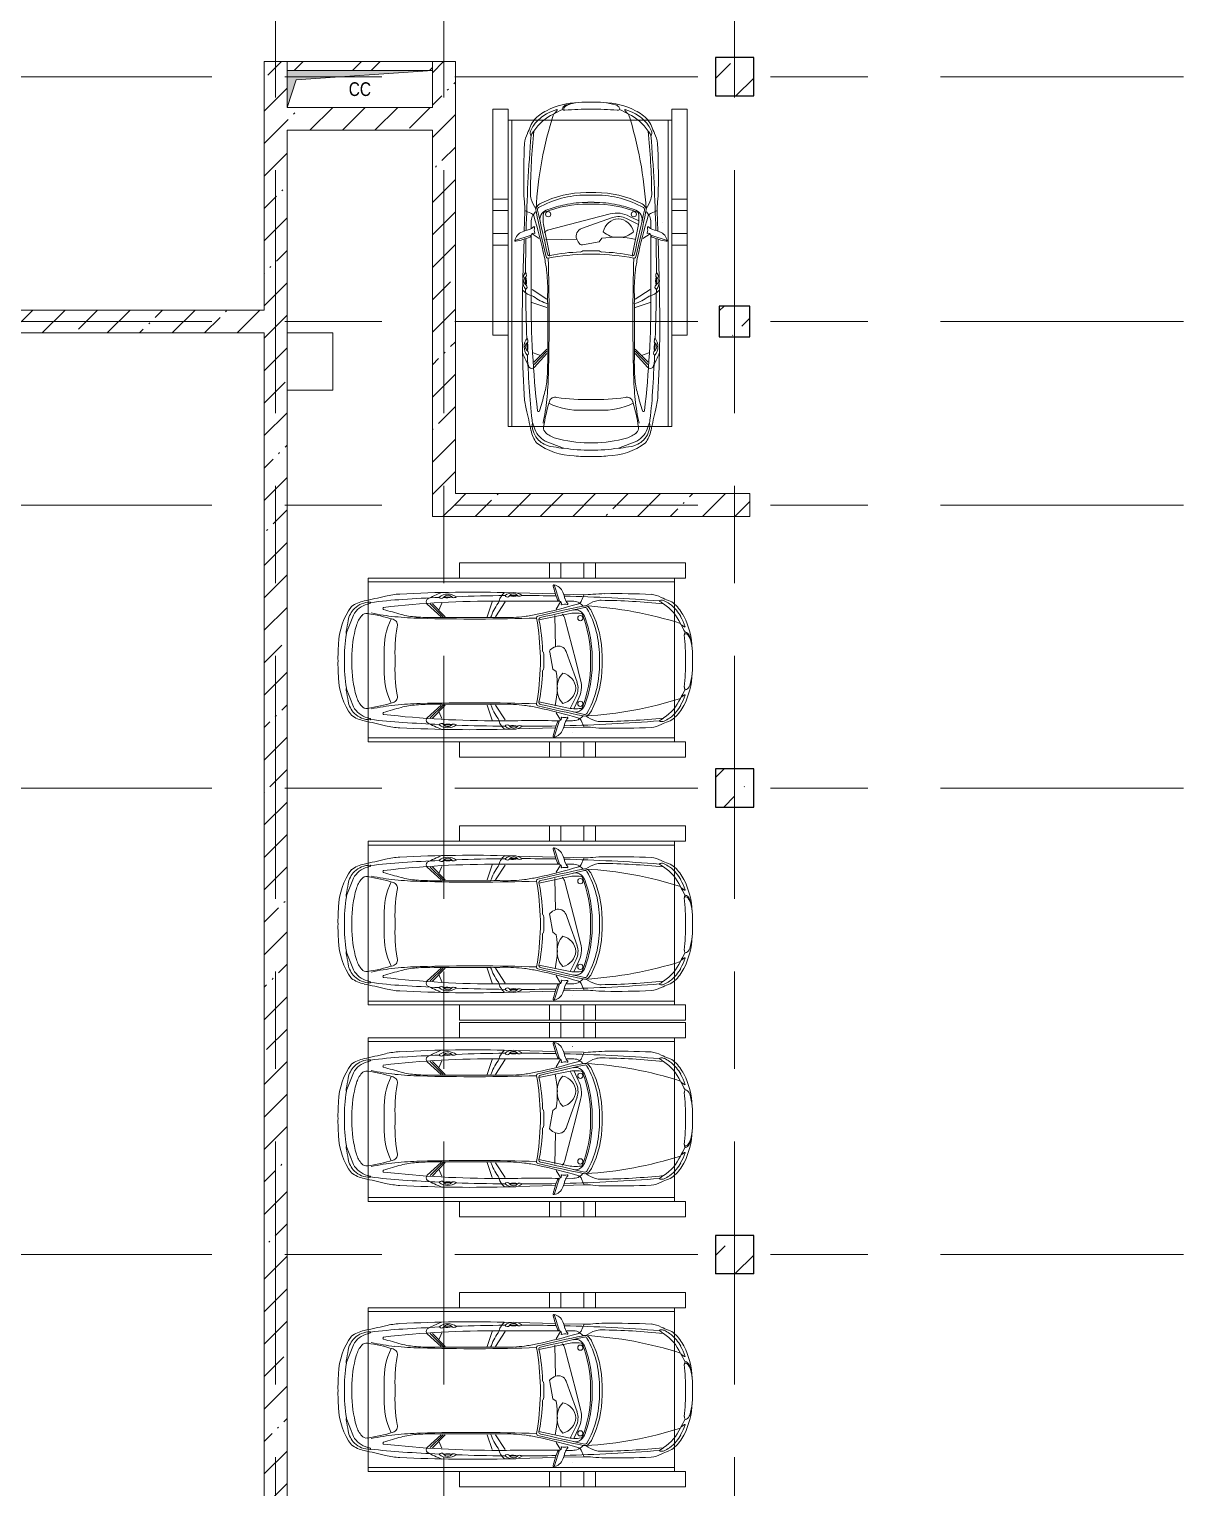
# Model space of a CAD drawing. Header units: millimetres. Extents: x 48966 to 155647, y -43515 to 30475.
# Drawn here: x 101110 to 116335, y -6733 to 12339 of the extents above; entities that cross this region are included whole.
import ezdxf

# ---------------------------------------------------------------- set-up
doc = ezdxf.new("R2010")
doc.units = ezdxf.units.MM
doc.linetypes.add('Осевые', pattern=[6350, 1270, -952.5, 3175, -952.5])
for name, color, linetype, lineweight in [('Колонны', 7, 'Continuous', 9), ('Колонны-1', 7, 'Continuous', 25), ('Обобщенные модели', 7, 'Continuous', 9), ('Общие ребра', 7, 'Continuous', 9), ('Оси-2', 7, 'Осевые', 9), ('Парковка', 7, 'Continuous', 9), ('Перекрытия', 7, 'Continuous', 9), ('Стены-1', 7, 'Continuous', 18), ('Типовые аннотации', 7, 'Continuous', 9), ('Штриховка разреза', 7, 'Continuous', 9), ('Элементы узлов', 7, 'Continuous', 9), ('Элементы узлов-1', 7, 'Continuous', 5)]:
    doc.layers.add(name, color=color, linetype=linetype, lineweight=lineweight)
doc.styles.add('Arial', font='arial.ttf', dxfattribs={"width": 0.8, "height": 180})
pattern_1 = [(45, (0, 0), (-424.264, 424.264), [600, -100, 20, -100]), (45, (0, 424), (-424.264, 424.264), [])]

# ---------------------------------------------------------------- blocks, each defined once
blk = doc.blocks.new('Колона монолитная135 - Колона монолитная-664895-План -1-го этажа на отм_ -10_350')
at = {"layer": 'Колонны'}
h = blk.add_hatch(dxfattribs=at)
h.set_pattern_fill('FP_44', color=256, style=0, pattern_type=2)
h.set_pattern_definition([(45, (1423.9, -7148.6), (-493.914, 493.914), []), (45, (1917.8, -7148.6), (-493.914, 493.914), [873.125, -174.625, 6.706, -167.919])])
h.paths.add_polyline_path([(111505, -11081), (112005, -11081), (112005, -10581), (111505, -10581), (111505, -10885)], flags=0)
at = {"layer": 'Колонны-1'}
for p, q in [((112005, -10581), (111505, -10581)), ((111505, -10581), (111505, -11081)), ((112005, -11081), (112005, -10581)), ((111505, -11081), (112005, -11081))]:
    blk.add_line(p, q, dxfattribs=at)
blk = doc.blocks.new('Колона монолитная136 - Колона монолитная-664907-План -1-го этажа на отм_ -10_350')
at = {"layer": 'Колонны'}
h = blk.add_hatch(dxfattribs=at)
h.set_pattern_fill('FP_45', color=256, style=0, pattern_type=2)
h.set_pattern_definition([(45, (1423.9, -13248.6), (-493.914, 493.914), []), (45, (1917.8, -13248.6), (-493.914, 493.914), [873.125, -174.625, 6.706, -167.919])])
h.paths.add_polyline_path([(111505, -11081), (112005, -11081), (112005, -10581), (111505, -10581)], flags=0)
at = {"layer": 'Колонны-1'}
for p, q in [((112005, -10581), (111505, -10581)), ((111505, -10581), (111505, -11081)), ((112005, -11081), (112005, -10581)), ((111505, -11081), (112005, -11081))]:
    blk.add_line(p, q, dxfattribs=at)
blk = doc.blocks.new('Колона монолитная143 - Колона монолитная-665040-План -1-го этажа на отм_ -10_350')
at = {"layer": 'Колонны'}
h = blk.add_hatch(dxfattribs=at)
h.set_pattern_fill('FP_51', color=256, style=0, pattern_type=2)
h.set_pattern_definition([(45, (25200, -15400), (-493.914, 493.914), []), (45, (25693.9, -15400), (-493.914, 493.914), [873.125, -174.625, 6.706, -167.919])])
h.paths.add_polyline_path([(135282, -3933), (135782, -3933), (135782, -3433), (135282, -3433)], flags=0)
at = {"layer": 'Колонны-1'}
for p, q in [((135782, -3433), (135282, -3433)), ((135282, -3433), (135282, -3933)), ((135782, -3933), (135782, -3433)), ((135282, -3933), (135782, -3933))]:
    blk.add_line(p, q, dxfattribs=at)
blk = doc.blocks.new('Колона монолитная144 - Колона монолитная-665052-План -1-го этажа на отм_ -10_350')
at = {"layer": 'Колонны'}
h = blk.add_hatch(dxfattribs=at)
h.set_pattern_fill('FP_52', color=256, style=0, pattern_type=2)
h.set_pattern_definition([(45, (-27498.9, -32169.1), (-493.914, 493.914), []), (45, (-27005, -32169.1), (-493.914, 493.914), [873.125, -174.625, 6.706, -167.919])])
h.paths.add_polyline_path([(83033, -23852), (83033, -23452), (82633, -23452), (82633, -23852)], flags=0)
at = {"layer": 'Колонны-1'}
for p, q in [((83033, -23452), (82633, -23452)), ((82633, -23452), (82633, -23852)), ((83033, -23852), (83033, -23452)), ((82633, -23852), (83033, -23852))]:
    blk.add_line(p, q, dxfattribs=at)
blk = doc.blocks.new('170_ОтверстиеПрямоугольноеВертикальное - 170_ОтверстиеПрямоугольноеВертикальное-5689246-План -1-го этажа на отм_ -10_350')
at = {"layer": 'Обобщенные модели'}
for p, q in [((-950, -240), (-950, 240)), ((-950, 240), (950, 240)), ((950, 240), (950, -240)), ((950, -240), (-950, -240))]:
    blk.add_line(p, q, dxfattribs=at)
blk = doc.blocks.new('Прк_Свб_Механизированная парковка_Параллельная - Прк_Свб_Механизированная парковка_Параллельная-8455325-План -1-го этажа на отм_ -10_350')
at = {"layer": 'Парковка'}
for p, q in [((60, 300), (60, 1478)), ((260, 1478), (60, 1478)), ((260, 1478), (260, 300)), ((2400, 300), (2400, 1478)), ((2600, 1478), (2400, 1478)), ((2600, 1478), (2600, 300)), ((260, 1334), (310, 1334)), ((260, 1334), (260, -2672)), ((310, 1334), (2350, 1334)), ((310, -2672), (310, 1334)), ((310, -2672), (310, 1334)), ((2350, 1334), (2400, 1334)), ((2350, 1334), (2350, -2672)), ((2350, -2672), (2350, 1334)), ((2400, 1334), (2400, -2672)), ((60, 150), (60, 300)), ((60, 300), (260, 300)), ((260, 300), (260, 150)), ((2400, 150), (2400, 300)), ((2400, 300), (2600, 300)), ((2600, 300), (2600, 150)), ((60, -150), (60, 150)), ((60, 150), (260, 150)), ((60, 150), (260, 150)), ((260, 150), (260, -150)), ((2283, 0), (2284, 0)), ((2400, -150), (2400, 150)), ((2400, 150), (2600, 150)), ((2400, 150), (2600, 150)), ((2600, 150), (2600, -150)), ((60, -300), (60, -150)), ((260, -150), (60, -150)), ((60, -150), (260, -150)), ((260, -150), (260, -300)), ((2400, -300), (2400, -150)), ((2600, -150), (2400, -150)), ((2400, -150), (2600, -150)), ((2600, -150), (2600, -300)), ((60, -1478), (60, -300)), ((60, -300), (260, -300)), ((260, -300), (260, -1478)), ((2400, -1478), (2400, -300)), ((2400, -300), (2600, -300)), ((2600, -300), (2600, -1478)), ((60, -1478), (260, -1478)), ((2400, -1478), (2600, -1478)), ((310, -2672), (260, -2672)), ((2350, -2672), (310, -2672)), ((2400, -2672), (2350, -2672))]:
    blk.add_line(p, q, dxfattribs=at)
at = {"layer": 'Элементы узлов'}
for p, q in [((874, 1430), (899, 1465)), ((1812, 1430), (1787, 1465)), ((1281, 387), (1343, 387)), ((1343, 387), (1405, 387)), ((1277, 353), (1343, 353)), ((1303, 259), (1343, 259)), ((1311, 235), (1343, 235)), ((1343, 353), (1409, 353)), ((1343, 259), (1383, 259)), ((1343, 235), (1375, 235)), ((477, 144), (470, -117)), ((793, -99), (1343, 43)), ((1343, 43), (1593, 107)), ((1343, -40), (1622, 60)), ((1808, 48), (1964, -29)), ((1847, 74), (1961, 22)), ((2210, 144), (2216, -117)), ((562, -171), (349, -239)), ((562, -86), (561, -1)), ((572, -154), (666, -213)), ((807, -439), (727, -53)), ((1219, -84), (1343, -40)), ((1880, -439), (1960, -53)), ((2115, -154), (2021, -213)), ((2124, -171), (2337, -239)), ((2125, -86), (2125, -1)), ((468, -223), (454, -729)), ((1157, -222), (749, -232)), ((1230, -297), (1450, -256)), ((1343, -375), (1254, -375)), ((1433, -375), (1343, -375)), ((1450, -256), (1483, -211)), ((2219, -223), (2232, -729)), ((488, -716), (488, -820)), ((2199, -716), (2198, -820)), ((452, -798), (452, -800)), ((766, -1006), (572, -881)), ((1920, -1006), (2115, -881)), ((2234, -798), (2235, -800)), ((767, -1115), (571, -1050)), ((777, -1069), (777, -1807)), ((1910, -1069), (1910, -1807)), ((1920, -1115), (2116, -1050)), ((505, -1578), (509, -1682)), ((681, -1746), (589, -1709)), ((767, -1662), (596, -1831)), ((767, -1689), (598, -1860)), ((767, -1716), (601, -1899)), ((1920, -1662), (2090, -1831)), ((1920, -1689), (2088, -1860)), ((1920, -1716), (2086, -1899)), ((2005, -1746), (2097, -1709)), ((2181, -1578), (2177, -1682)), ((1343, -2460), (1236, -2460)), ((1451, -2460), (1343, -2460)), ((985, -2956), (744, -2863)), ((1310, -2884), (1343, -2884)), ((1343, -2884), (1376, -2884)), ((1701, -2956), (1942, -2863))]:
    blk.add_line(p, q, dxfattribs=at)
for centre in [(783, 103), (1903, 103)]:
    blk.add_circle(centre, 34.2, dxfattribs=at)
for centre, radius, start, end in [((1202, 600), 964, 91.2402, 117.2914), ((1053, 1443), 96.7, 108.6959, 149.8962), ((1128, 1359), 195, 117.4167, 132.0371), ((1295, 496), 1074, 87.4146, 104.7009), ((1144, 1316), 240, 96.7104, 116.1446), ((1392, 496), 1074, 75.2991, 92.5854), ((1484, 600), 964, 62.7086, 88.7598), ((1633, 1443), 96.7, 30.1038, 71.3041), ((770, 1180), 230, 137.3051, 160.9873), ((945, 1025), 426, 128.3102, 144.9889), ((1110, 855), 613, 114.7526, 146.8046), ((1024, 946), 575, 117.2914, 137.3051), ((5601, -107), 4985, 162.2564, 176.7534), ((1097, 833), 671, 119.8737, 128.3102), ((1101, 825), 680, 107.5677, 119.8737), ((1753, -184), 1832, 115.3586, 119.4251), ((831, 1460), 53.4, 294.7526, 324.8172), ((894, 1468), 5.72, 325.2849, 73.3972), ((986, 1481), 19.7, 146.9876, 207.5002), ((997, 1512), 49.5, 234.4352, 275.8743), ((1017, 1481), 30.2, 132.0371, 217.866), ((1286, -1291), 2768, 88.8115, 95.8743), ((1401, -1291), 2768, 84.1257, 91.1885), ((1689, 1512), 49.5, 264.1257, 305.5648), ((1700, 1481), 19.7, 332.4998, 33.0124), ((933, -184), 1832, 60.5749, 64.6414), ((1792, 1468), 5.72, 106.6028, 214.7151), ((1585, 825), 680, 60.1263, 72.4323), ((1856, 1460), 53.4, 215.1828, 245.2474), ((1576, 855), 613, 33.1954, 65.2474), ((-2914, -107), 4985, 3.2466, 17.7436), ((1590, 833), 671, 51.6898, 60.1263), ((1662, 946), 575, 42.6949, 62.7086), ((1742, 1025), 426, 35.0111, 51.6898), ((1916, 1180), 230, 19.0127, 42.6949), ((870, 978), 401, 152.9186, 172.6336), ((-135, 1492), 727, 332.9186, 340.9873), ((626, 1167), 77.3, 156.0683, 189.0846), ((9268, 286), 8718, 174.043, 179.4042), ((626, 1167), 77.3, 189.0846, 200.0447), ((945, 1025), 426, 144.9889, 156.0683), ((902, 958), 384, 142.6477, 151.6138), ((1742, 1025), 426, 23.9317, 35.0111), ((1785, 958), 384, 28.3862, 37.3523), ((-6581, 286), 8718, 0.5958, 5.957), ((2060, 1167), 77.3, 350.9154, 23.9317), ((2821, 1492), 727, 199.0127, 207.0814), ((2060, 1167), 77.3, 339.9553, 350.9154), ((1816, 978), 401, 7.3664, 27.0814), ((11720, 555), 11257, 177.5866, 180.6626), ((23730, -682), 23242, 175.5136, 178.5877), ((559, 1142), 5.64, 200.0447, 339.9553), ((2127, 1142), 5.64, 200.0447, 339.9553), ((-21044, -682), 23242, 1.4123, 4.4864), ((-9033, 555), 11257, 359.3374, 2.4134), ((2276, 446), 1813, 180.6626, 185.6835), ((1281, -931), 1318, 90, 116.5895), ((1405, -931), 1318, 63.4105, 90), ((410, 446), 1813, 354.3165, 359.3374), ((-532, 167), 1009, 358.725, 5.6835), ((797, 374), 247, 179.4042, 197.2913), ((977, 430), 436, 197.2913, 215.8402), ((689, 163), 66.6, 141.7511, 196.5561), ((762, 105), 159, 116.5895, 141.7511), ((1277, -906), 1259, 90, 119.5106), ((1283, -1223), 1458, 88.8885, 112.382), ((1327, -1352), 1613, 101.667, 109.8195), ((1303, -1238), 1496, 90, 101.667), ((1403, -1223), 1458, 67.618, 91.1115), ((1383, -1238), 1496, 78.333, 90), ((1409, -906), 1259, 60.4894, 90), ((1360, -1352), 1613, 70.1805, 78.333), ((1924, 105), 159, 38.2489, 63.4105), ((1997, 163), 66.6, 343.4439, 38.2489), ((1709, 430), 436, 324.1598, 342.7087), ((1890, 374), 247, 342.7087, 0.5958), ((3218, 167), 1009, 174.3165, 181.275), ((718, 594), 503, 241.3338, 251.0146), ((532, 52), 69.7, 28.1772, 71.0146), ((782, 0), 221, 160.1434, 180.3434), ((591, 69), 17.7, 100.6077, 160.1434), ((589, 80), 6.67, 16.4743, 100.6077), ((665, 75), 74.1, 120.9469, 169.9746), ((-6476, -2009), 7374, 12.1276, 16.4743), ((16870, 3417), 16571, 191.3946, 193.5088), ((671, 164), 28.7, 119.5106, 193.1999), ((-47059, -11031), 48997, 12.5088, 13.1999), ((781, 41), 107, 137.2732, 196.0324), ((846, -19), 197, 109.8195, 137.2732), ((1183, 41), 466, 168.202, 191.677), ((1716, -174), 219, 93.9894, 167.3312), ((1679, -231), 349, 61.2722, 104.2875), ((1701, -161), 234, 62.8298, 109.675), ((1685, -174), 219, 12.6688, 86.0106), ((1840, -19), 197, 42.7268, 70.1805), ((49746, -11031), 48997, 166.8001, 167.4912), ((-14183, 3417), 16571, 346.4912, 348.6054), ((9162, -2009), 7374, 163.5257, 167.8724), ((1503, 41), 466, 348.323, 11.798), ((1905, 41), 107, 343.9676, 42.7268), ((2015, 164), 28.7, 346.8001, 60.4894), ((2022, 75), 74.1, 10.0254, 59.0531), ((2098, 80), 6.67, 79.3923, 163.5257), ((2155, 52), 69.7, 108.9854, 151.8228), ((2095, 69), 17.7, 19.8566, 79.3923), ((1904, 0), 221, 359.6566, 19.8566), ((1968, 594), 503, 288.9854, 298.6662), ((483, -261), 136, 139.2443, 170.6977), ((508, -283), 169, 111.4202, 139.2443), ((741, -878), 808, 104.9413, 111.4202), ((500, 25), 126, 284.9413, 317.0937), ((531, -167), 31.5, 291.7816, 351.9015), ((-79448, -481), 80010, 359.6566, 0.22174), ((593, -176), 31.8, 61.7253, 171.9015), ((599, -67), 7.62, 357.6518, 137.0937), ((743, -101), 141, 165.9661, 197.4794), ((602, -146), 6.72, 342.5206, 17.4794), ((824, -220), 125, 104.4274, 137.5688), ((1254, -183), 105, 109.7876, 201.4014), ((1682, 59), 257, 225.9128, 274.2557), ((1720, 59), 257, 265.7443, 314.0872), ((1943, -101), 141, 342.5206, 14.0339), ((2084, -146), 6.72, 162.5206, 197.4794), ((2093, -176), 31.8, 8.0985, 118.2747), ((2088, -67), 7.62, 42.9063, 182.3482), ((2186, 25), 126, 222.9063, 255.0587), ((2156, -167), 31.5, 188.0985, 248.2184), ((82134, -481), 80010, 179.77826, 180.3434), ((1945, -878), 808, 68.5798, 75.0587), ((2179, -283), 169, 40.7557, 68.5798), ((2204, -261), 136, 9.3023, 40.7557), ((358, -241), 9.6, 170.6977, 281.5266), ((148, 791), 1063, 281.5266, 291.7816), ((23730, -682), 23242, 178.8486, 179.9404), ((1369, -139), 228, 201.4014, 221.9514), ((1218, -274), 25.4, 221.9514, 297.3135), ((1257, -431), 57, 93.2769, 125.3172), ((1430, -431), 57, 54.6828, 86.7231), ((1667, -1444), 1246, 77.8859, 98.5188), ((2539, 791), 1063, 248.2184, 258.4734), ((-21044, -682), 23242, 0.0596, 1.1514), ((2328, -241), 9.6, 258.4734, 9.3023), ((-1224, -881), 2002, 7.2662, 12.1276), ((778, -449), 21.1, 193.5088, 285.1413), ((801, -413), 26.5, 192.5088, 282.2672), ((-23670, -1290), 24466, 358.3574, 1.9216), ((1373, -3824), 3406, 91.3291, 99.9611), ((1252, -2489), 2099, 91.287, 102.2672), ((1205, -358), 33.6, 271.287, 305.3172), ((1349, -2786), 2368, 90.1333, 91.3291), ((1338, -2786), 2368, 88.6709, 89.8667), ((1314, -3824), 3406, 80.0389, 88.6709), ((1482, -358), 33.6, 234.6828, 268.713), ((1434, -2489), 2099, 77.7328, 88.713), ((1885, -413), 26.5, 257.7328, 347.4912), ((26356, -1290), 24466, 178.0784, 181.6426), ((1908, -449), 21.1, 254.8587, 346.4912), ((3910, -881), 2002, 167.8724, 172.7338), ((632, -769), 182, 142.2625, 218.1707), ((535, -768), 69.8, 123.665, 233.8526), ((417, -696), 80.9, 350.0056, 28.3928), ((251, -774), 248, 348.2149, 14.0507), ((-1159, -872), 1936, 358.8576, 7.2662), ((3845, -872), 1936, 172.7338, 181.1424), ((2436, -774), 248, 165.9493, 191.7851), ((2270, -696), 80.9, 151.6072, 189.9944), ((2152, -768), 69.8, 306.1474, 56.335), ((2055, -769), 182, 321.8293, 37.7375), ((17986, -1329), 17542, 178.2721, 183.0273), ((652, -703), 275, 222.4312, 239.644), ((474, -851), 33.5, 295.8089, 53.8526), ((23730, -682), 23242, 180.4928, 182.074), ((620, -759), 210, 239.644, 256.9513), ((5170, -998), 4394, 178.8576, 180.9215), ((-2484, -998), 4394, 359.0785, 1.1424), ((2067, -759), 210, 283.0487, 300.356), ((2034, -703), 275, 300.356, 317.5688), ((2212, -851), 33.5, 126.1474, 244.1911), ((-21044, -682), 23242, 357.926, 359.5072), ((-15300, -1329), 17542, 356.9727, 1.7279), ((13091, -1035), 12530, 179.6566, 186.5671), ((562, -1008), 45.5, 52.3631, 76.9513), ((995, -423), 682, 233.5561, 251.3631), ((1692, -423), 682, 288.6369, 306.4439), ((-10405, -1035), 12530, 353.4329, 0.3434), ((2125, -1008), 45.5, 103.0487, 127.6369), ((651, -1629), 182, 142.2625, 218.1707), ((436, -1556), 80.9, 350.0056, 28.3928), ((2251, -1556), 80.9, 151.6072, 189.9944), ((2036, -1629), 182, 321.8293, 37.7375), ((1914, -1148), 1569, 200.8627, 208.6042), ((554, -1628), 69.8, 123.665, 233.8526), ((493, -1711), 33.5, 295.8089, 53.8526), ((270, -1634), 248, 348.2149, 14.0507), ((772, -1148), 1569, 331.3958, 339.1373), ((2193, -1711), 33.5, 126.1474, 244.1911), ((2417, -1634), 248, 165.9493, 191.7851), ((2132, -1628), 69.8, 306.1474, 56.335), ((23730, -682), 23242, 182.6082, 183.7849), ((569, -1870), 43.2, 222.166, 317.834), ((-2620, -1807), 3397, 356.0399, 0), ((5306, -1807), 3397, 180, 183.9601), ((2118, -1870), 43.2, 222.166, 317.834), ((-21044, -682), 23242, 356.2151, 357.3918), ((-261, -1970), 1032, 344.8422, 356.0399), ((-3795, -1860), 4583, 354.2326, 358.3574), ((6481, -1860), 4583, 181.6426, 185.7674), ((2947, -1970), 1032, 183.9601, 195.1578), ((1495, -2201), 1028, 183.0273, 193.6405), ((7632, -1747), 7109, 183.7849, 187.2223), ((-8360, 224), 9423, 343.3963, 344.8422), ((874, -2367), 78.4, 72.8485, 162.8788), ((1812, -2367), 78.4, 17.1212, 107.1515), ((11046, 224), 9423, 195.1578, 196.6037), ((-4945, -1747), 7109, 352.7777, 356.2151), ((1192, -2201), 1028, 346.3595, 356.9727), ((-7093, -4285), 7809, 11.5276, 13.6405), ((657, -2464), 14.2, 196.6037, 343.3963), ((-1923, -2049), 2702, 347.5938, 354.2326), ((2939, -3003), 2239, 162.8788, 171.6988), ((1191, -1553), 908, 243.8994, 272.7948), ((1246, -120), 2200, 260.8743, 272.5193), ((1440, -120), 2200, 267.4807, 279.1257), ((1495, -1553), 908, 267.2052, 296.1006), ((-252, -3003), 2239, 8.3012, 17.1212), ((4610, -2049), 2702, 185.7674, 192.4062), ((2030, -2464), 14.2, 196.6037, 343.3963), ((9779, -4285), 7809, 166.3595, 168.4724), ((582, -2647), 7.47, 22.0252, 157.9748), ((861, -2649), 286, 179.1903, 224.6415), ((292, -2764), 320, 15.1386, 22.0252), ((1826, -2649), 286, 315.3585, 0.8097), ((2394, -2764), 320, 157.9748, 164.8614), ((2105, -2647), 7.47, 22.0252, 157.9748), ((954, -2644), 403, 191.5276, 217.1149), ((887, -2603), 297, 195.1386, 241.109), ((864, -2645), 291, 224.6415, 260.5937), ((806, -2692), 83, 171.6988, 228.881), ((971, -2503), 334, 228.881, 253.9511), ((1310, -1323), 1562, 253.9511, 270), ((1376, -1323), 1562, 270, 286.0489), ((1716, -2503), 334, 286.0489, 311.119), ((1822, -2645), 291, 279.4063, 315.3585), ((1881, -2692), 83, 311.119, 8.3012), ((1799, -2603), 297, 298.891, 344.8614), ((1732, -2644), 403, 322.8851, 348.4724), ((1142, -2203), 854, 233.327, 268.6899), ((109, -7204), 4330, 78.733, 80.5937), ((968, -2892), 66.2, 258.733, 285.3031), ((1344, -535), 2447, 261.5838, 269.991), ((1343, -535), 2447, 270.009, 278.4162), ((1544, -2203), 854, 271.3101, 306.673), ((1718, -2892), 66.2, 254.6969, 281.267), ((2577, -7204), 4330, 99.4063, 101.267), ((1299, -1297), 1768, 264.2809, 271.4401), ((1388, -1297), 1768, 268.5599, 275.7191)]:
    blk.add_arc(centre, radius, start, end, dxfattribs=at)
blk = doc.blocks.new('Прк_Свб_Механизированная парковка_Параллельная - Прк_Свб_Механизированная парковка_Параллельная-8473315-План -1-го этажа на отм_ -10_350')
at = {"layer": 'Парковка'}
for p, q in [((260, 2672), (310, 2672)), ((260, 2672), (260, -1334)), ((310, 2672), (2350, 2672)), ((310, -1334), (310, 2672)), ((310, -1334), (310, 2672)), ((2350, 2672), (2400, 2672)), ((2350, 2672), (2350, -1334)), ((2350, -1334), (2350, 2672)), ((2400, 2672), (2400, -1334)), ((60, 300), (60, 1478)), ((260, 1478), (60, 1478)), ((260, 1478), (260, 300)), ((2400, 300), (2400, 1478)), ((2600, 1478), (2400, 1478)), ((2600, 1478), (2600, 300)), ((60, 150), (60, 300)), ((260, 300), (60, 300)), ((260, 300), (260, 150)), ((2400, 150), (2400, 300)), ((2600, 300), (2400, 300)), ((2600, 300), (2600, 150)), ((60, -150), (60, 150)), ((60, 150), (260, 150)), ((260, 150), (60, 150)), ((260, 150), (260, -150)), ((2283, 0), (2284, 0)), ((2400, -150), (2400, 150)), ((2400, 150), (2600, 150)), ((2600, 150), (2400, 150)), ((2600, 150), (2600, -150)), ((60, -300), (60, -150)), ((260, -150), (60, -150)), ((260, -150), (60, -150)), ((260, -150), (260, -300)), ((2400, -300), (2400, -150)), ((2600, -150), (2400, -150)), ((2600, -150), (2400, -150)), ((2600, -150), (2600, -300)), ((60, -1478), (60, -300)), ((260, -300), (60, -300)), ((260, -300), (260, -1478)), ((2400, -1478), (2400, -300)), ((2600, -300), (2400, -300)), ((2600, -300), (2600, -1478)), ((310, -1334), (260, -1334)), ((2350, -1334), (310, -1334)), ((2400, -1334), (2350, -1334)), ((60, -1478), (260, -1478)), ((2400, -1478), (2600, -1478))]:
    blk.add_line(p, q, dxfattribs=at)
at = {"layer": 'Элементы узлов'}
for p, q in [((985, 2956), (744, 2863)), ((1310, 2884), (1343, 2884)), ((1343, 2884), (1376, 2884)), ((1701, 2956), (1942, 2863)), ((1343, 2460), (1236, 2460)), ((1451, 2460), (1343, 2460)), ((681, 1746), (589, 1709)), ((767, 1662), (596, 1831)), ((767, 1689), (598, 1860)), ((767, 1716), (601, 1899)), ((777, 1069), (777, 1807)), ((1910, 1069), (1910, 1807)), ((1920, 1716), (2086, 1899)), ((1920, 1689), (2088, 1860)), ((1920, 1662), (2090, 1831)), ((2005, 1746), (2097, 1709)), ((505, 1578), (509, 1682)), ((2181, 1578), (2177, 1682)), ((767, 1115), (571, 1050)), ((766, 1006), (572, 881)), ((1920, 1115), (2116, 1050)), ((1920, 1006), (2115, 881)), ((452, 798), (452, 800)), ((488, 716), (488, 820)), ((2199, 716), (2198, 820)), ((2234, 798), (2235, 800)), ((468, 223), (454, 729)), ((2219, 223), (2232, 729)), ((807, 439), (727, 53)), ((1880, 439), (1960, 53)), ((562, 171), (349, 239)), ((572, 154), (666, 213)), ((1157, 222), (749, 232)), ((1230, 297), (1450, 256)), ((1343, 375), (1254, 375)), ((1433, 375), (1343, 375)), ((1450, 256), (1483, 211)), ((2115, 154), (2021, 213)), ((2124, 171), (2337, 239)), ((477, -144), (470, 117)), ((562, 86), (561, 1)), ((793, 99), (1343, -43)), ((1219, 84), (1343, 40)), ((1343, 40), (1622, -60)), ((1808, -48), (1964, 29)), ((2125, 86), (2125, 1)), ((2210, -144), (2216, 117)), ((1343, -43), (1593, -107)), ((1847, -74), (1961, -22)), ((1277, -353), (1343, -353)), ((1303, -259), (1343, -259)), ((1311, -235), (1343, -235)), ((1343, -235), (1375, -235)), ((1343, -259), (1383, -259)), ((1343, -353), (1409, -353)), ((1281, -387), (1343, -387)), ((1343, -387), (1405, -387)), ((874, -1430), (899, -1465)), ((1812, -1430), (1787, -1465))]:
    blk.add_line(p, q, dxfattribs=at)
for centre in [(783, -103), (1903, -103)]:
    blk.add_circle(centre, 34.2, dxfattribs=at)
for centre, radius, start, end in [((1142, 2203), 854, 91.3101, 126.673), ((1299, 1297), 1768, 88.5599, 95.7191), ((1388, 1297), 1768, 84.2809, 91.4401), ((1544, 2203), 854, 53.327, 88.6899), ((954, 2644), 403, 142.8851, 168.4724), ((887, 2603), 297, 118.891, 164.8614), ((864, 2645), 291, 99.4063, 135.3585), ((109, 7204), 4330, 279.4063, 281.267), ((1310, 1323), 1562, 90, 106.0489), ((968, 2892), 66.2, 74.6969, 101.267), ((1344, 535), 2447, 90.009, 98.4162), ((1343, 535), 2447, 81.5838, 89.991), ((1376, 1323), 1562, 73.9511, 90), ((1718, 2892), 66.2, 78.733, 105.3031), ((2577, 7204), 4330, 258.733, 260.5937), ((1822, 2645), 291, 44.6415, 80.5937), ((1799, 2603), 297, 15.1386, 61.109), ((1732, 2644), 403, 11.5276, 37.1149), ((-7093, 4285), 7809, 346.3595, 348.4724), ((861, 2649), 286, 135.3585, 180.8097), ((292, 2764), 320, 337.9748, 344.8614), ((806, 2692), 83, 131.119, 188.3012), ((2939, 3003), 2239, 188.3012, 197.1212), ((971, 2503), 334, 106.0489, 131.119), ((1716, 2503), 334, 48.881, 73.9511), ((-252, 3003), 2239, 342.8788, 351.6988), ((1881, 2692), 83, 351.6988, 48.881), ((1826, 2649), 286, 359.1903, 44.6415), ((2394, 2764), 320, 195.1386, 202.0252), ((9779, 4285), 7809, 191.5276, 193.6405), ((7632, 1747), 7109, 172.7777, 176.2151), ((582, 2647), 7.47, 202.0252, 337.9748), ((-1923, 2049), 2702, 5.7674, 12.4062), ((4610, 2049), 2702, 167.5938, 174.2326), ((2105, 2647), 7.47, 202.0252, 337.9748), ((-4945, 1747), 7109, 3.7849, 7.2223), ((1495, 2201), 1028, 166.3595, 176.9727), ((13091, 1035), 12530, 173.4329, 180.3434), ((657, 2464), 14.2, 16.6037, 163.3963), ((-8360, -224), 9423, 15.1578, 16.6037), ((-3795, 1860), 4583, 1.6426, 5.7674), ((1191, 1553), 908, 87.2052, 116.1006), ((874, 2367), 78.4, 197.1212, 287.1515), ((1246, 120), 2200, 87.4807, 99.1257), ((1440, 120), 2200, 80.8743, 92.5193), ((1495, 1553), 908, 63.8994, 92.7948), ((1812, 2367), 78.4, 252.8485, 342.8788), ((6481, 1860), 4583, 174.2326, 178.3574), ((11046, -224), 9423, 163.3963, 164.8422), ((2030, 2464), 14.2, 16.6037, 163.3963), ((-10405, 1035), 12530, 359.6566, 6.5671), ((1192, 2201), 1028, 3.0273, 13.6405), ((17986, 1329), 17542, 176.9727, 181.7279), ((23730, 682), 23242, 176.2151, 177.3918), ((-261, 1970), 1032, 3.9601, 15.1578), ((2947, 1970), 1032, 164.8422, 176.0399), ((-21044, 682), 23242, 2.6082, 3.7849), ((-15300, 1329), 17542, 358.2721, 3.0273), ((569, 1870), 43.2, 42.166, 137.834), ((-2620, 1807), 3397, 360, 3.9601), ((-23670, 1290), 24466, 358.0784, 1.6426), ((26356, 1290), 24466, 178.3574, 181.9216), ((5306, 1807), 3397, 176.0399, 180), ((2118, 1870), 43.2, 42.166, 137.834), ((1914, 1148), 1569, 151.3958, 159.1373), ((651, 1629), 182, 141.8293, 217.7375), ((493, 1711), 33.5, 306.1474, 64.1911), ((772, 1148), 1569, 20.8627, 28.6042), ((2193, 1711), 33.5, 115.8089, 233.8526), ((2036, 1629), 182, 322.2625, 38.1707), ((554, 1628), 69.8, 126.1474, 236.335), ((436, 1556), 80.9, 331.6072, 9.9944), ((270, 1634), 248, 345.9493, 11.7851), ((2417, 1634), 248, 168.2149, 194.0507), ((2251, 1556), 80.9, 170.0056, 208.3928), ((2132, 1628), 69.8, 303.665, 53.8526), ((23730, 682), 23242, 177.926, 179.5072), ((-21044, 682), 23242, 0.4928, 2.074), ((620, 759), 210, 103.0487, 120.356), ((-79448, 481), 80010, 359.77826, 0.3434), ((562, 1008), 45.5, 283.0487, 307.6369), ((995, 423), 682, 108.6369, 126.4439), ((5170, 998), 4394, 179.0785, 181.1424), ((-2484, 998), 4394, 358.8576, 0.9215), ((1692, 423), 682, 53.5561, 71.3631), ((2125, 1008), 45.5, 232.3631, 256.9513), ((2067, 759), 210, 59.644, 76.9513), ((82134, 481), 80010, 179.6566, 180.22174), ((652, 703), 275, 120.356, 137.5688), ((632, 769), 182, 141.8293, 217.7375), ((535, 768), 69.8, 126.1474, 236.335), ((474, 851), 33.5, 306.1474, 64.1911), ((251, 774), 248, 345.9493, 11.7851), ((-1159, 872), 1936, 352.7338, 1.1424), ((3845, 872), 1936, 178.8576, 187.2662), ((2034, 703), 275, 42.4312, 59.644), ((2212, 851), 33.5, 115.8089, 233.8526), ((2436, 774), 248, 168.2149, 194.0507), ((2152, 768), 69.8, 303.665, 53.8526), ((2055, 769), 182, 322.2625, 38.1707), ((417, 696), 80.9, 331.6072, 9.9944), ((23730, 682), 23242, 180.0596, 181.1514), ((-1224, 881), 2002, 347.8724, 352.7338), ((3910, 881), 2002, 187.2662, 192.1276), ((2270, 696), 80.9, 170.0056, 208.3928), ((-21044, 682), 23242, 358.8486, 359.9404), ((-6476, 2009), 7374, 343.5257, 347.8724), ((16870, -3417), 16571, 166.4912, 168.6054), ((-47059, 11031), 48997, 346.8001, 347.4912), ((778, 449), 21.1, 74.8587, 166.4912), ((801, 413), 26.5, 77.7328, 167.4912), ((1373, 3824), 3406, 260.0389, 268.6709), ((1252, 2489), 2099, 257.7328, 268.713), ((1205, 358), 33.6, 54.6828, 88.713), ((1257, 431), 57, 234.6828, 266.7231), ((1349, 2786), 2368, 268.6709, 269.8667), ((1338, 2786), 2368, 270.1333, 271.3291), ((1314, 3824), 3406, 271.3291, 279.9611), ((1430, 431), 57, 273.2769, 305.3172), ((1482, 358), 33.6, 91.287, 125.3172), ((1434, 2489), 2099, 271.287, 282.2672), ((1885, 413), 26.5, 12.5088, 102.2672), ((1908, 449), 21.1, 13.5088, 105.1413), ((49746, 11031), 48997, 192.5088, 193.1999), ((-14183, -3417), 16571, 11.3946, 13.5088), ((9162, 2009), 7374, 192.1276, 196.4743), ((358, 241), 9.6, 78.4734, 189.3023), ((483, 261), 136, 189.3023, 220.7557), ((148, -791), 1063, 68.2184, 78.4734), ((531, 167), 31.5, 8.0985, 68.2184), ((1254, 183), 105, 158.5986, 250.2124), ((1369, 139), 228, 138.0486, 158.5986), ((1218, 274), 25.4, 62.6865, 138.0486), ((1667, 1444), 1246, 261.4812, 282.1141), ((1682, -59), 257, 85.7443, 134.0872), ((1720, -59), 257, 45.9128, 94.2557), ((2156, 167), 31.5, 111.7816, 171.9015), ((2539, -791), 1063, 101.5266, 111.7816), ((2204, 261), 136, 319.2443, 350.6977), ((2328, 241), 9.6, 350.6977, 101.5266), ((508, 283), 169, 220.7557, 248.5798), ((741, 878), 808, 248.5798, 255.0587), ((23730, 682), 23242, 181.4123, 184.4864), ((500, -25), 126, 42.9063, 75.0587), ((782, 0), 221, 179.6566, 199.8566), ((593, 176), 31.8, 188.0985, 298.2747), ((599, 67), 7.62, 222.9063, 2.3482), ((743, 101), 141, 162.5206, 194.0339), ((602, 146), 6.72, 342.5206, 17.4794), ((1183, -41), 466, 168.323, 191.798), ((824, 220), 125, 222.4312, 255.5726), ((1716, 174), 219, 192.6688, 266.0106), ((1685, 174), 219, 273.9894, 347.3312), ((1503, -41), 466, 348.202, 11.677), ((2093, 176), 31.8, 241.7253, 351.9015), ((2084, 146), 6.72, 162.5206, 197.4794), ((1943, 101), 141, 345.9661, 17.4794), ((2088, 67), 7.62, 177.6518, 317.0937), ((2186, -25), 126, 104.9413, 137.0937), ((1904, 0), 221, 340.1434, 0.3434), ((-21044, 682), 23242, 355.5136, 358.5877), ((1945, 878), 808, 284.9413, 291.4202), ((2179, 283), 169, 291.4202, 319.2443), ((-532, -167), 1009, 354.3165, 1.275), ((718, -594), 503, 108.9854, 118.6662), ((532, -52), 69.7, 288.9854, 331.8228), ((977, -430), 436, 144.1598, 162.7087), ((591, -69), 17.7, 199.8566, 259.3923), ((589, -80), 6.67, 259.3923, 343.5257), ((665, -75), 74.1, 190.0254, 239.0531), ((689, -163), 66.6, 163.4439, 218.2489), ((5601, 107), 4985, 183.2466, 197.7436), ((671, -164), 28.7, 166.8001, 240.4894), ((1277, 906), 1259, 240.4894, 270), ((781, -41), 107, 163.9676, 222.7268), ((846, 19), 197, 222.7268, 250.1805), ((1283, 1223), 1458, 247.618, 271.1115), ((1327, 1352), 1613, 250.1805, 258.333), ((1403, 1223), 1458, 268.8885, 292.382), ((1409, 906), 1259, 270, 299.5106), ((1679, 231), 349, 255.7125, 298.7278), ((1701, 161), 234, 250.325, 297.1702), ((1360, 1352), 1613, 281.667, 289.8195), ((-2914, 107), 4985, 342.2564, 356.7534), ((1840, 19), 197, 289.8195, 317.2732), ((1905, -41), 107, 317.2732, 16.0324), ((2015, -164), 28.7, 299.5106, 13.1999), ((1997, -163), 66.6, 321.7511, 16.5561), ((2022, -75), 74.1, 300.9469, 349.9746), ((1709, -430), 436, 17.2913, 35.8402), ((2098, -80), 6.67, 196.4743, 280.6077), ((2155, -52), 69.7, 208.1772, 251.0146), ((2095, -69), 17.7, 280.6077, 340.1434), ((1968, -594), 503, 61.3338, 71.0146), ((3218, -167), 1009, 178.725, 185.6835), ((2276, -446), 1813, 174.3165, 179.3374), ((797, -374), 247, 162.7087, 180.5958), ((9268, -286), 8718, 180.5958, 185.957), ((762, -105), 159, 218.2489, 243.4105), ((1281, 931), 1318, 243.4105, 270), ((1303, 1238), 1496, 258.333, 270), ((1383, 1238), 1496, 270, 281.667), ((1405, 931), 1318, 270, 296.5895), ((1924, -105), 159, 296.5895, 321.7511), ((-6581, -286), 8718, 354.043, 359.4042), ((1890, -374), 247, 359.4042, 17.2913), ((410, -446), 1813, 0.6626, 5.6835), ((11720, -555), 11257, 179.3374, 182.4134), ((-9033, -555), 11257, 357.5866, 0.6626), ((870, -978), 401, 187.3664, 207.0814), ((626, -1167), 77.3, 159.9553, 170.9154), ((559, -1142), 5.64, 20.0447, 159.9553), ((902, -958), 384, 208.3862, 217.3523), ((1785, -958), 384, 322.6477, 331.6138), ((2127, -1142), 5.64, 20.0447, 159.9553), ((2060, -1167), 77.3, 9.0846, 20.0447), ((1816, -978), 401, 332.9186, 352.6336), ((-135, -1492), 727, 19.0127, 27.0814), ((626, -1167), 77.3, 170.9154, 203.9317), ((770, -1180), 230, 199.0127, 222.6949), ((945, -1025), 426, 203.9317, 215.0111), ((945, -1025), 426, 215.0111, 231.6898), ((1110, -855), 613, 213.1954, 245.2474), ((1576, -855), 613, 294.7526, 326.8046), ((1742, -1025), 426, 308.3102, 324.9889), ((1916, -1180), 230, 317.3051, 340.9873), ((1742, -1025), 426, 324.9889, 336.0683), ((2060, -1167), 77.3, 336.0683, 9.0846), ((2821, -1492), 727, 152.9186, 160.9873), ((1024, -946), 575, 222.6949, 242.7086), ((1097, -833), 671, 231.6898, 240.1263), ((1202, -600), 964, 242.7086, 268.7598), ((1101, -825), 680, 240.1263, 252.4323), ((1753, 184), 1832, 240.5749, 244.6414), ((831, -1460), 53.4, 35.1828, 65.2474), ((894, -1468), 5.72, 286.6028, 34.7151), ((986, -1481), 19.7, 152.4998, 213.0124), ((997, -1512), 49.5, 84.1257, 125.5648), ((1053, -1443), 96.7, 210.1038, 251.3041), ((1017, -1481), 30.2, 142.134, 227.9629), ((1128, -1359), 195, 227.9629, 242.5833), ((1286, 1291), 2768, 264.1257, 271.1885), ((1401, 1291), 2768, 268.8115, 275.8743), ((1484, -600), 964, 271.2402, 297.2914), ((1633, -1443), 96.7, 288.6959, 329.8962), ((1689, -1512), 49.5, 54.4352, 95.8743), ((1700, -1481), 19.7, 326.9876, 27.5002), ((933, 184), 1832, 295.3586, 299.4251), ((1792, -1468), 5.72, 145.2849, 253.3972), ((1585, -825), 680, 287.5677, 299.8737), ((1856, -1460), 53.4, 114.7526, 144.8172), ((1590, -833), 671, 299.8737, 308.3102), ((1662, -946), 575, 297.2914, 317.3051), ((1295, -496), 1074, 255.2991, 272.5854), ((1144, -1316), 240, 243.8554, 263.2896), ((1392, -496), 1074, 267.4146, 284.7009)]:
    blk.add_arc(centre, radius, start, end, dxfattribs=at)

msp = doc.modelspace()

# ---------------------------------------------------------------- hatches: boundary and pattern name
at = {"layer": 'Штриховка разреза'}
h = msp.add_hatch(dxfattribs=at)
h.set_pattern_fill('FP_61', color=256, style=0, pattern_type=2)
h.set_pattern_definition(pattern_1)
h.paths.add_polyline_path([(104481.6, -15732.9), (104481.6, 11917.1), (104181.6, 11917.1), (104181.6, -15732.9)], flags=0)
h = msp.add_hatch(dxfattribs=at)
h.set_pattern_fill('FP_60', color=256, style=0, pattern_type=2)
h.set_pattern_definition([(45, (0, 0), (-502.8943, 502.8943), []), (45, (0, 762), (-502.8943, 502.8943), [])])
h.paths.add_polyline_path([(106381.6, 11797.1), (106381.6, 11917.1), (104481.6, 11917.1), (104481.6, 11797.1), (105360.5, 11797.1)], flags=0)
h = msp.add_hatch(dxfattribs=at)
h.set_pattern_fill('FP_61', color=256, style=0, pattern_type=2)
h.set_pattern_definition(pattern_1)
h.paths.add_polyline_path([(106381.6, 5967.1), (106681.6, 5967.1), (106681.6, 11917.1), (106381.6, 11917.1), (106381.6, 7327.5)], flags=0)
h = msp.add_hatch(dxfattribs=at)
h.set_pattern_fill('FP_61', color=256, style=0, pattern_type=2)
h.set_pattern_definition(pattern_1)
h.paths.add_polyline_path([(104481.6, 11017.1), (106381.6, 11017.1), (106381.6, 11317.1), (104481.6, 11317.1)], flags=0)
h = msp.add_hatch(dxfattribs=at)
h.set_pattern_fill('FP_61', color=256, style=0, pattern_type=2)
h.set_pattern_definition(pattern_1)
h.paths.add_polyline_path([(83980.5, 8367.1), (104181.6, 8367.1), (104181.6, 8667.1), (76381.6, 8667.1), (76381.6, 8367.1), (83569.4, 8367.1)], flags=0)
h = msp.add_hatch(dxfattribs=at)
h.set_pattern_fill('FP_61', color=256, style=0, pattern_type=2)
h.set_pattern_definition(pattern_1)
h.paths.add_polyline_path([(110531.6, 5967.1), (110531.6, 6267.1), (106681.6, 6267.1), (106681.6, 5967.1), (108649.8, 5967.1)], flags=0)
at = {"layer": 'Элементы узлов-1'}
msp.add_hatch(color=256, dxfattribs=at).paths.add_polyline_path([(104481.6, 11317.1), (104600.6, 11678.1), (106381.6, 11797.1), (104481.6, 11797.1)], flags=0)

# ---------------------------------------------------------------- linework, layer by layer
at = {"layer": 'Общие ребра'}
for p, q in [((104481.6, 11917.1), (104481.6, 11797.1)), ((106381.6, 11797.1), (106381.6, 11917.1)), ((110531.6, 6267.1), (106683.6, 6267.1)), ((110531.6, 5967.1), (110531.6, 6267.1)), ((106681.6, 5967.1), (110531.6, 5967.1))]:
    msp.add_line(p, q, dxfattribs=at)
at = {"layer": 'Оси-2'}
for p, q in [((104331.6, 25417.1), (104331.6, -41737.8)), ((106531.6, 25417.1), (106531.6, -41737.8)), ((110331.6, 25417.1), (110331.6, -41737.8)), ((150171.6, 11717.1), (50565.6, 11717.1)), ((150171.6, 8517.1), (50565.6, 8517.1)), ((150171.6, 6117.1), (50565.6, 6117.1)), ((150171.6, 2417.1), (50565.6, 2417.1)), ((150171.6, -3682.9), (50565.6, -3682.9))]:
    msp.add_line(p, q, dxfattribs=at)
at = {"layer": 'Перекрытия'}
for p, q in [((104181.6, 8667.1), (104181.6, 11917.1)), ((104181.6, 11917.1), (106681.6, 11917.1)), ((106681.6, 11917.1), (106681.6, 6267.1)), ((110081.6, 11467.1), (110081.6, 11967.1)), ((110081.6, 11967.1), (110581.6, 11967.1)), ((110581.6, 11967.1), (110581.6, 11467.1)), ((110581.6, 11467.1), (110081.6, 11467.1)), ((106381.6, 11017.1), (104481.6, 11017.1)), ((104481.6, 11017.1), (104481.6, 8367.1)), ((106381.6, 5967.1), (106381.6, 11017.1)), ((92081.6, 8667.1), (104181.6, 8667.1)), ((110131.6, 8317.1), (110131.6, 8717.1)), ((110131.6, 8717.1), (110531.6, 8717.1)), ((110531.6, 8717.1), (110531.6, 8317.1)), ((104181.6, 8367.1), (88931.6, 8367.1)), ((104181.6, -15732.9), (104181.6, 8367.1)), ((104481.6, 8367.1), (105081.6, 8367.1)), ((104481.6, 7617.1), (104481.6, 8367.1)), ((104481.6, 8367.1), (105081.6, 8367.1)), ((105081.6, 8367.1), (105081.6, 7617.1)), ((105081.6, 8367.1), (105081.6, 7617.1)), ((110531.6, 8317.1), (110131.6, 8317.1)), ((105081.6, 7617.1), (104481.6, 7617.1)), ((105081.6, 7617.1), (104481.6, 7617.1)), ((104481.6, 7617.1), (104481.6, -15732.9)), ((106681.6, 6267.1), (110531.6, 6267.1)), ((110531.6, 6267.1), (110531.6, 5967.1)), ((110531.6, 5967.1), (106381.6, 5967.1)), ((110081.6, 2167.1), (110081.6, 2667.1)), ((110081.6, 2667.1), (110581.6, 2667.1)), ((110581.6, 2667.1), (110581.6, 2167.1)), ((110581.6, 2167.1), (110081.6, 2167.1)), ((110081.6, -3932.9), (110081.6, -3432.9)), ((110081.6, -3432.9), (110581.6, -3432.9)), ((110581.6, -3432.9), (110581.6, -3932.9)), ((110581.6, -3932.9), (110081.6, -3932.9))]:
    msp.add_line(p, q, dxfattribs=at)
at = {"layer": 'Стены-1'}
for p, q in [((104181.6, 11917.1), (104181.6, 8667.1)), ((104481.6, 11917.1), (104181.6, 11917.1)), ((106381.6, 11917.1), (104481.6, 11917.1)), ((106681.6, 11917.1), (106381.6, 11917.1)), ((106681.6, 6267.1), (106681.6, 11917.1)), ((104481.6, 11797.1), (106381.6, 11797.1)), ((104481.6, 11317.1), (104481.6, 11797.1)), ((106381.6, 11797.1), (106381.6, 11317.1)), ((106381.6, 11317.1), (104481.6, 11317.1)), ((104481.6, -15732.9), (104481.6, 11017.1)), ((104481.6, 11017.1), (106381.6, 11017.1)), ((104481.6, 11015.1), (104481.6, -15732.9)), ((104483.6, -15730.9), (104483.6, 11015.1)), ((106381.6, 11017.1), (106381.6, 5967.1)), ((104181.6, 8667.1), (92081.6, 8667.1)), ((104181.6, 8367.1), (88931.6, 8367.1)), ((104181.6, 8367.1), (104181.6, -15732.9)), ((106683.6, 6267.1), (106681.6, 6267.1)), ((106381.6, 5967.1), (106681.6, 5967.1))]:
    msp.add_line(p, q, dxfattribs=at)
at = {"layer": 'Элементы узлов'}
for p, q in [((106381.6, 11797.1), (104481.6, 11797.1)), ((104481.6, 11797.1), (104481.6, 11317.1)), ((104600.6, 11678.1), (104481.6, 11317.1)), ((104481.6, 11317.1), (104600.6, 11678.1)), ((106381.6, 11797.1), (104600.6, 11678.1)), ((104600.6, 11678.1), (106381.6, 11797.1)), ((106381.6, 11317.1), (106381.6, 11797.1)), ((104481.6, 11317.1), (106381.6, 11317.1))]:
    msp.add_line(p, q, dxfattribs=at)

# ---------------------------------------------------------------- block references
at = {"layer": 'Колонны'}
for name, p in [('Колона монолитная143 - Колона монолитная-665040-План -1-го этажа на отм_ -10_350', (-25200, 15400)), ('Колона монолитная144 - Колона монолитная-665052-План -1-го этажа на отм_ -10_350', (27498.9, 32169.1)), ('Колона монолитная136 - Колона монолитная-664907-План -1-го этажа на отм_ -10_350', (-1423.9, 13248.6)), ('Колона монолитная135 - Колона монолитная-664895-План -1-го этажа на отм_ -10_350', (-1423.9, 7148.6))]:
    msp.add_blockref(name, p, dxfattribs=at)
at = {"layer": 'Парковка'}
msp.add_blockref('Прк_Свб_Механизированная парковка_Параллельная - Прк_Свб_Механизированная парковка_Параллельная-8455325-План -1-го этажа на отм_ -10_350', (107111.5, 9816.4), dxfattribs=at)
for name, p, rotation in [('Прк_Свб_Механизированная парковка_Параллельная - Прк_Свб_Механизированная парковка_Параллельная-8455325-План -1-го этажа на отм_ -10_350', (108211.9, 5422.1), 269.9999999999996), ('Прк_Свб_Механизированная парковка_Параллельная - Прк_Свб_Механизированная парковка_Параллельная-8455325-План -1-го этажа на отм_ -10_350', (108211.9, 1982.1), 269.9999999999996), ('Прк_Свб_Механизированная парковка_Параллельная - Прк_Свб_Механизированная парковка_Параллельная-8473315-План -1-го этажа на отм_ -10_350', (108211.9, -3247.9), 89.99999999999947), ('Прк_Свб_Механизированная парковка_Параллельная - Прк_Свб_Механизированная парковка_Параллельная-8455325-План -1-го этажа на отм_ -10_350', (108211.9, -4117.9), 269.9999999999996)]:
    msp.add_blockref(name, p, dxfattribs=dict(at, rotation=rotation))
at = {"layer": 'Элементы узлов'}
msp.add_blockref('170_ОтверстиеПрямоугольноеВертикальное - 170_ОтверстиеПрямоугольноеВертикальное-5689246-План -1-го этажа на отм_ -10_350', (105431.6, 11557.1), dxfattribs=at)

# ---------------------------------------------------------------- texts
at = {"layer": 'Типовые аннотации', "insert": (105287.8, 11645.1), "char_height": 180, "width": 359.156, "attachment_point": 1, "style": 'Arial'}
msp.add_mtext('СС', dxfattribs=at)

doc.saveas('drawing.dxf')
